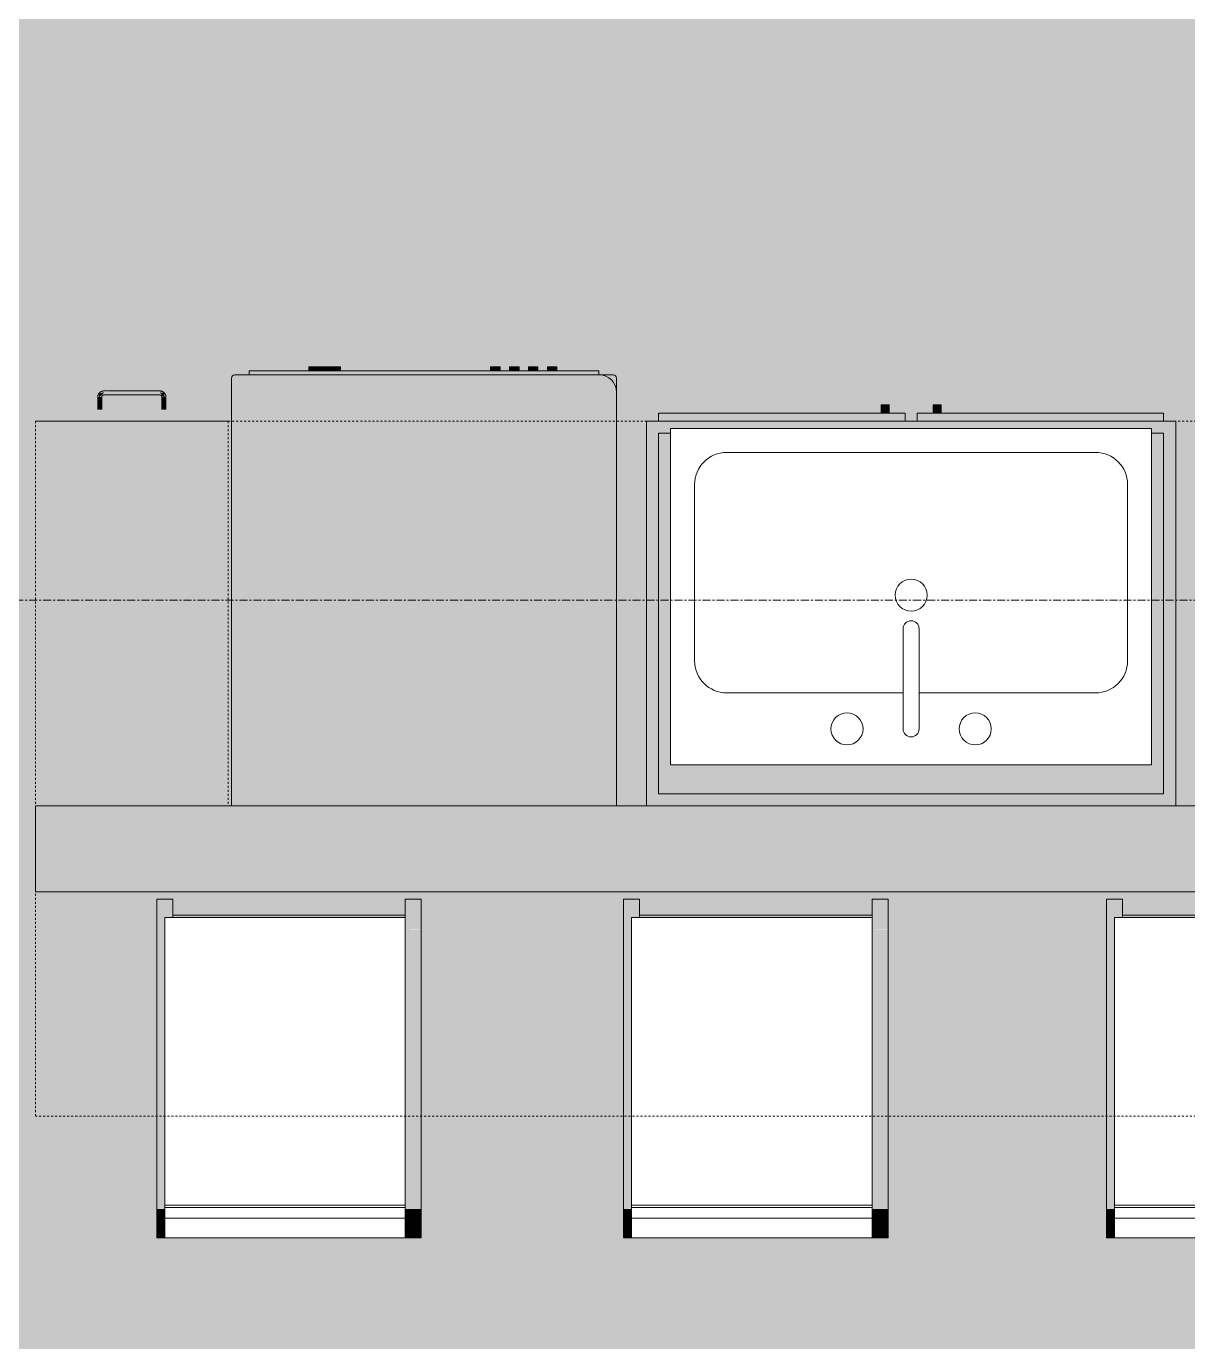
# Model space of a CAD drawing. Header units: inches. Extents: x -4218 to -1814, y 9706 to 12426.
# Drawn here: x -3028.5 to -2956.1, y 11488.9 to 11571 of the extents above; entities that cross this region are included whole.
import ezdxf

# ---------------------------------------------------------------- set-up
doc = ezdxf.new("R2010")
doc.units = ezdxf.units.IN
doc.header["$MEASUREMENT"] = 0
doc.linetypes.add('Dash', pattern=[0.25, 0.125, -0.125])
doc.linetypes.add('Grid Line 1_2_', pattern=[0.875, 0.5, -0.125, 0.125, -0.125])
for name, color, linetype, lineweight in [('0-1', 7, 'Continuous', 5), ('0-2', 10, 'Continuous', 13), ('A-AREA-PATT-4', 41, 'Continuous', 9), ('A-WALL-1', 8, 'Continuous', 5), ('A-WALL-3', 10, 'Continuous', 13), ('I-FURN-1', 7, 'Continuous', 9), ('I-FURN-2', 9, 'Continuous', 9), ('P-SANR-FIXT-2', 7, 'Continuous', 9), ('Q-CASE', 31, 'Continuous', 9), ('Q-CASE-1', 9, 'Continuous', 9), ('Q-CASE-3', 7, 'Continuous', 9), ('Q-CASE-HDLN-1', 7, 'Dash', 9), ('Q-CASE-HDLN-2', 31, 'Continuous', 9), ('Q-SPCQ-1', 7, 'Continuous', 9), ('Q-SPCQ-2', 55, 'Continuous', 9), ('S-GRID-1', 1, 'Grid Line 1_2_', 9)]:
    doc.layers.add(name, color=color, linetype=linetype, lineweight=lineweight)

# ---------------------------------------------------------------- blocks, each defined once
blk = doc.blocks.new('OD_CW_Countertop - OD_CW_Countertop-2487816-FLOOR PLAN - 2ND FLOOR')
at = {"layer": 'Q-CASE-HDLN-1'}
for p, q in [((0.738, -24), (0.738, 19.375)), ((0.738, 19.375), (97.088, 19.375)), ((109.338, -24), (0.738, -24))]:
    blk.add_line(p, q, dxfattribs=at)
blk = doc.blocks.new('Sink Kitchen-Single - 30_ x 21_-1372827-FLOOR PLAN - 2ND FLOOR')
at = {"layer": 'P-SANR-FIXT-2'}
for p, q in [((-14.382, 10.408), (15.618, 10.408)), ((-14.382, -10.592), (-14.382, 10.408)), ((15.618, 10.408), (15.618, -10.592)), ((-10.882, 8.908), (12.118, 8.908)), ((-12.882, -4.092), (-12.882, 6.908)), ((14.118, 6.908), (14.118, -4.092)), ((0.118, -8.342), (0.118, -2.092)), ((1.118, -8.342), (1.118, -2.092)), ((0.118, -6.092), (-10.882, -6.092)), ((12.118, -6.092), (1.118, -6.092)), ((15.618, -10.592), (-14.382, -10.592))]:
    blk.add_line(p, q, dxfattribs=at)
for centre, radius, start, end in [((-10.882, 6.908), 2, 90, 180), ((12.118, 6.908), 2, 360, 90), ((0.618, 0), 1, 360, 180), ((0.618, 0), 1, 180, 0), ((0.618, -2.092), 0.5, 360, 180), ((-10.882, -4.092), 2, 180, 270), ((12.118, -4.092), 2, 270, 0), ((-3.382, -8.342), 1, 360, 180), ((4.618, -8.342), 1, 0, 180), ((-3.382, -8.342), 1, 180, 0), ((0.618, -8.342), 0.5, 180, 0), ((4.618, -8.342), 1, 180, 0)]:
    blk.add_arc(centre, radius, start, end, dxfattribs=at)
blk = doc.blocks.new('Dishwasher_15404 - 34_ counter-1372825-FLOOR PLAN - 2ND FLOOR')
at = {"layer": 'Q-SPCQ-2'}
for points in [[(0, 0), (0, -24), (26.081, -23.963), (26.339, -23.856), (26.561, -23.686), (26.731, -23.464), (26.838, -23.206), (26.875, -22.907), (26.868, -0.146), (26.678, 0), (13.681, 0)], [(26.875, -1.093), (26.875, -22.907), (27.125, -22.907), (27.125, -1.093)], [(27.125, -5.808), (27.375, -5.808), (27.375, -4.824), (27.125, -4.858), (27.125, -5.554)], [(27.125, -6.504), (27.125, -6.793), (27.375, -6.759), (27.375, -5.808), (27.125, -5.808), (27.125, -6.3)], [(27.125, -16.741), (27.375, -16.741), (27.375, -16.15), (27.125, -16.15)], [(27.125, -17.922), (27.375, -17.922), (27.375, -17.331), (27.125, -17.331)], [(27.125, -19.103), (27.375, -19.103), (27.375, -18.512), (27.125, -18.512)], [(27.125, -20.284), (27.375, -20.284), (27.375, -19.693), (27.125, -19.693)], [(25.803, -24), (26.678, -24), (26.817, -23.942), (26.875, -23.713), (26.838, -23.206), (26.678, -23.533), (26.561, -23.686), (26.299, -23.873), (26.081, -23.963)]]:
    blk.add_hatch(color=256, dxfattribs=at).paths.add_polyline_path(points, flags=0)
at = {"layer": 'Q-SPCQ-1'}
for p, q in [((26.678, 0), (0, 0)), ((26.875, -22.928), (26.875, -0.197)), ((27.125, -1.093), (26.875, -1.093)), ((27.125, -1.093), (27.125, -22.907)), ((27.375, -4.824), (27.125, -4.824)), ((27.375, -4.824), (27.375, -5.808)), ((27.375, -5.808), (27.375, -6.793)), ((27.125, -6.793), (27.375, -6.793)), ((27.375, -16.15), (27.125, -16.15)), ((27.375, -16.15), (27.375, -16.741)), ((27.125, -16.741), (27.375, -16.741)), ((27.375, -17.331), (27.125, -17.331)), ((27.125, -17.922), (27.375, -17.922)), ((27.375, -17.331), (27.375, -17.922)), ((27.375, -18.512), (27.125, -18.512)), ((27.375, -18.512), (27.375, -19.103)), ((27.125, -19.103), (27.375, -19.103)), ((27.375, -19.693), (27.125, -19.693)), ((27.375, -19.693), (27.375, -20.284)), ((27.125, -20.284), (27.375, -20.284)), ((27.125, -22.907), (26.875, -22.907)), ((26.875, -23.803), (26.875, -22.928)), ((0, -24), (25.803, -24)), ((25.803, -24), (26.678, -24))]:
    blk.add_line(p, q, dxfattribs=at)
for centre, radius, start, end in [((26.678, -0.197), 0.197, 360, 90), ((26.678, -0.197), 0.197, 15, 90), ((25.803, -22.928), 1.072, 270, 0), ((26.678, -23.803), 0.197, 270, 0)]:
    blk.add_arc(centre, radius, start, end, dxfattribs=at)
blk = doc.blocks.new('Bar_Stool_6722_1_ - Bar_Stool_6722_1_-1372833-FLOOR PLAN - 2ND FLOOR')
at = {"layer": 'I-FURN-2'}
for points in [[(16.5, 0), (16, 0), (16, -0.985), (16.5, -0.949), (16.5, -0.303)], [(0, 0), (0, -0.985), (1, -0.985), (1, 0)], [(1, -0.985), (0, -0.985), (0, -1.78), (1, -1.78), (1, -1.241)], [(16.5, -0.985), (16, -0.985), (16, -1.78), (16.5, -1.78), (16.5, -1.241)], [(1, -1.78), (0, -1.78), (0, -17.718), (1, -17.718), (1, -1.906)], [(16.5, -1.78), (16, -1.78), (16, -17.718), (16.5, -17.718), (16.5, -10.484)], [(0.5, -17.718), (0, -17.718), (0, -19.214), (0.5, -19.214), (0.5, -18.077)], [(1, -17.718), (0.5, -17.718), (0.5, -19.214), (1, -19.214), (1, -17.972)], [(16.5, -17.718), (16, -17.718), (16, -19.214), (16.5, -19.214), (16.5, -17.972)], [(1, -19.214), (0, -19.238), (0, -21.133), (1, -21.133), (1, -19.223)], [(16, -19.214), (16, -19.986), (15.5, -19.986), (15.5, -21.133), (16.5, -21.133), (16.5, -19.214)], [(12.872, -19.986), (1, -19.986), (1, -20.135), (15.5, -20.135), (15.5, -19.986)]]:
    blk.add_hatch(color=256, dxfattribs=at).paths.add_polyline_path(points, flags=0)
at = {"layer": 'I-FURN-1'}
for p, q in [((1, 0), (0, 0)), ((0, 0), (0, -0.985)), ((1, -1.241), (1, 0)), ((16, 0), (1, 0)), ((16, 0), (16, -1.241)), ((16.5, 0), (16, 0)), ((16.5, -0.985), (16.5, 0)), ((0, -0.985), (1, -0.985)), ((0, -0.985), (0, -1.78)), ((1, -1.906), (1, -1.241)), ((16, -1.241), (1, -1.241)), ((16, -0.985), (16.5, -0.985)), ((16, -1.241), (16, -1.906)), ((16.5, -1.78), (16.5, -0.985)), ((0, -1.78), (1, -1.78)), ((0, -17.718), (0, -1.78)), ((1, -1.906), (16, -1.906)), ((1, -2.034), (1, -1.906)), ((1, -17.634), (1, -2.034)), ((1, -2.034), (16, -2.034)), ((16, -1.78), (16.5, -1.78)), ((16, -1.906), (16, -2.034)), ((16, -2.034), (16, -17.634)), ((16.5, -1.78), (16.5, -17.718)), ((0, -19.214), (0, -17.718)), ((1, -19.886), (1, -17.634)), ((16, -17.634), (16, -19.886)), ((16.5, -17.718), (16.5, -19.214)), ((0, -21.133), (0, -19.214)), ((16.5, -19.214), (16.5, -21.133)), ((1, -19.986), (1, -19.886)), ((1, -19.986), (1, -20.057)), ((1, -19.999), (16, -19.999)), ((1, -20.057), (1, -20.135)), ((15.5, -20.135), (1, -20.135)), ((1, -20.135), (1, -21.133)), ((15.5, -20.057), (15.5, -19.983)), ((15.5, -20.135), (15.5, -20.057)), ((15.5, -21.133), (15.5, -20.135)), ((16, -19.886), (16, -19.986)), ((0, -21.133), (1, -21.133)), ((15.5, -21.133), (16.5, -21.133))]:
    blk.add_line(p, q, dxfattribs=at)
blk = doc.blocks.new('Vanity Cabinet-Double Door - 33_-2318066-FLOOR PLAN - 2ND FLOOR')
at = {"layer": 'Q-CASE-1'}
for points in [[(-0.637, 24.5), (-0.637, 25), (-1.137, 25), (-1.137, 24.5)], [(2.613, 24.5), (2.613, 25), (2.113, 25), (2.113, 24.5)], [(-15.012, 23.25), (-14.262, 23.25), (-14.262, 23.541), (15.738, 23.541), (15.738, 23.25), (16.488, 23.25), (17.238, 24), (-15.762, 24)], [(-15.762, 0), (-15.012, 0.75), (-15.012, 23.25), (-15.762, 24), (-15.762, 0.75)], [(-15.012, 24), (0.363, 24), (0.363, 24.5), (-15.012, 24.5)], [(1.113, 24), (16.488, 24), (16.488, 24.5), (1.113, 24.5)], [(17.238, 0), (17.238, 24), (16.488, 23.25), (16.488, 0.75)], [(15.738, 0.75), (16.488, 0.75), (16.488, 23.25), (15.738, 23.25), (15.738, 2.541), (-14.262, 2.541), (-14.262, 23.25), (-15.012, 23.25), (-15.012, 0.75), (-14.262, 0.75)], [(16.407, 0), (17.238, 0), (16.488, 0.75), (-15.012, 0.75), (-15.762, 0), (-15.012, 0)]]:
    blk.add_hatch(color=256, dxfattribs=at).paths.add_polyline_path(points, flags=0)
at = {"layer": 'Q-CASE-3'}
for p, q in [((-1.137, 25), (-0.637, 25)), ((-1.137, 24.5), (-1.137, 25)), ((-0.637, 25), (-0.637, 24.5)), ((2.113, 25), (2.613, 25)), ((2.113, 24.5), (2.113, 25)), ((2.613, 25), (2.613, 24.5)), ((-15.762, 24), (-15.762, 0)), ((17.238, 24), (-15.762, 24)), ((17.238, 24), (-15.762, 24)), ((-15.762, 24), (-15.762, 0)), ((-15.012, 24.5), (0.363, 24.5)), ((-15.012, 24.5), (-15.012, 24)), ((0.363, 24), (0.363, 24.5)), ((1.113, 24.5), (16.488, 24.5)), ((1.113, 24.5), (1.113, 24)), ((16.488, 24), (16.488, 24.5)), ((17.238, 0), (17.238, 24)), ((17.238, 0), (17.238, 24)), ((-14.262, 23.25), (-15.012, 23.25)), ((-15.012, 23.25), (-15.012, 0.75)), ((16.488, 23.25), (15.738, 23.25)), ((16.488, 0.75), (16.488, 23.25)), ((-15.012, 0.75), (16.488, 0.75))]:
    blk.add_line(p, q, dxfattribs=at)
blk = doc.blocks.new('Drawer_Base_Cabinet_3_drawer_12205 - 12_-V41-FLOOR PLAN - 2ND FLOOR')
at = {"layer": 'Q-CASE'}
for points in [[(-1.325, 24.75), (-1.142, 24.75), (-1.174, 25.5), (-1.383, 25.5), (-1.351, 24.75)], [(-1.295, 25.5), (-1.23, 25.528), (-1.012, 25.75), (-1.012, 25.813), (-1.286, 25.72), (-1.325, 25.5)], [(-1.012, 25.625), (2.488, 25.662), (2.488, 25.875), (-1.012, 25.838), (-1.012, 25.629)], [(2.705, 25.5), (2.8, 25.5), (2.738, 25.768), (2.488, 25.782), (2.516, 25.717), (2.675, 25.535)], [(2.858, 24.75), (2.826, 25.5), (2.617, 25.5), (2.649, 24.75), (2.846, 24.75)]]:
    blk.add_hatch(color=256, dxfattribs=at).paths.add_polyline_path(points, flags=0)
at = {"layer": 'Q-CASE-HDLN-1'}
for p, q in [((6.738, 24), (-5.262, 24)), ((-5.262, 24), (-5.262, 0)), ((6.738, 24), (6.738, 0)), ((6.738, 0), (-5.262, 0))]:
    blk.add_line(p, q, dxfattribs=at)
at = {"layer": 'Q-CASE-HDLN-2'}
for p, q in [((-1.387, 25.5), (-1.387, 24.75)), ((-1.387, 25.5), (-1.387, 24.75)), ((-1.387, 25.5), (-1.387, 24.75)), ((-1.137, 24.75), (-1.137, 25.5)), ((-1.137, 24.75), (-1.137, 25.5)), ((-1.137, 24.75), (-1.137, 25.5)), ((2.488, 25.875), (-1.012, 25.875)), ((-1.012, 25.625), (2.488, 25.625)), ((2.613, 25.5), (2.613, 24.75)), ((2.613, 25.5), (2.613, 24.75)), ((2.613, 25.5), (2.613, 24.75)), ((2.863, 24.75), (2.863, 25.5)), ((2.863, 24.75), (2.863, 25.5)), ((2.863, 24.75), (2.863, 25.5)), ((-1.387, 24.75), (-1.383, 24.75)), ((-1.383, 24.75), (-1.387, 24.75)), ((-1.387, 24.75), (-1.383, 24.75)), ((-1.383, 24.75), (-1.387, 24.75)), ((-1.387, 24.75), (-1.383, 24.75)), ((-1.137, 24.75), (-1.387, 24.75)), ((-1.142, 24.75), (-1.137, 24.75)), ((-1.137, 24.75), (-1.142, 24.75)), ((-1.142, 24.75), (-1.137, 24.75)), ((-1.137, 24.75), (-1.142, 24.75)), ((-1.142, 24.75), (-1.137, 24.75)), ((2.617, 24.75), (2.613, 24.75)), ((2.613, 24.75), (2.617, 24.75)), ((2.617, 24.75), (2.613, 24.75)), ((2.613, 24.75), (2.617, 24.75)), ((2.863, 24.75), (2.613, 24.75)), ((2.613, 24.75), (2.617, 24.75)), ((2.863, 24.75), (2.858, 24.75)), ((2.858, 24.75), (2.863, 24.75)), ((2.863, 24.75), (2.858, 24.75)), ((2.858, 24.75), (2.863, 24.75)), ((2.858, 24.75), (2.863, 24.75))]:
    blk.add_line(p, q, dxfattribs=at)
at = {"layer": 'Q-CASE-HDLN-2', "flags": 128}
for points in [[(-1.012, 25.875), (-1.027, 25.875), (-1.042, 25.874), (-1.057, 25.872), (-1.072, 25.87), (-1.087, 25.868), (-1.101, 25.864), (-1.116, 25.86), (-1.13, 25.856), (-1.144, 25.851), (-1.158, 25.845), (-1.172, 25.839), (-1.185, 25.833), (-1.199, 25.825), (-1.211, 25.818), (-1.224, 25.81), (-1.236, 25.801), (-1.248, 25.792), (-1.26, 25.782), (-1.271, 25.772), (-1.281, 25.761), (-1.292, 25.75), (-1.301, 25.739), (-1.311, 25.727), (-1.319, 25.715), (-1.328, 25.703), (-1.336, 25.69), (-1.343, 25.677), (-1.35, 25.663), (-1.356, 25.65), (-1.362, 25.636), (-1.367, 25.622), (-1.372, 25.608), (-1.376, 25.593), (-1.379, 25.578), (-1.382, 25.564), (-1.384, 25.549), (-1.386, 25.534), (-1.387, 25.519), (-1.387, 25.504), (-1.387, 25.5)], [(-1.292, 25.75), (-1.301, 25.739), (-1.311, 25.727), (-1.319, 25.715), (-1.328, 25.703), (-1.336, 25.69), (-1.343, 25.677), (-1.35, 25.663), (-1.356, 25.65), (-1.362, 25.636), (-1.367, 25.622), (-1.372, 25.608), (-1.376, 25.593), (-1.379, 25.578), (-1.382, 25.564), (-1.384, 25.549), (-1.386, 25.534), (-1.387, 25.519), (-1.387, 25.504), (-1.387, 25.5)], [(-1.292, 25.75), (-1.301, 25.739), (-1.311, 25.727), (-1.319, 25.715), (-1.328, 25.703), (-1.336, 25.69), (-1.343, 25.677), (-1.35, 25.663), (-1.356, 25.65), (-1.362, 25.636), (-1.367, 25.622), (-1.372, 25.608), (-1.376, 25.593), (-1.379, 25.578), (-1.382, 25.564), (-1.384, 25.549), (-1.386, 25.534), (-1.387, 25.519), (-1.387, 25.504), (-1.387, 25.5)], [(-1.012, 25.875), (-1.027, 25.875), (-1.042, 25.874), (-1.057, 25.872), (-1.072, 25.87), (-1.087, 25.868), (-1.101, 25.864), (-1.116, 25.86), (-1.13, 25.856), (-1.144, 25.851), (-1.158, 25.845), (-1.172, 25.839), (-1.185, 25.833), (-1.199, 25.825), (-1.211, 25.818), (-1.224, 25.81), (-1.236, 25.801), (-1.248, 25.792), (-1.26, 25.782), (-1.271, 25.772)], [(-1.012, 25.875), (-1.027, 25.875), (-1.042, 25.874), (-1.057, 25.872), (-1.072, 25.87), (-1.087, 25.868), (-1.101, 25.864), (-1.116, 25.86), (-1.13, 25.856), (-1.144, 25.851), (-1.158, 25.845), (-1.172, 25.839), (-1.185, 25.833), (-1.199, 25.825), (-1.211, 25.818), (-1.224, 25.81), (-1.236, 25.801), (-1.248, 25.792), (-1.26, 25.782), (-1.271, 25.772)], [(-1.137, 25.5), (-1.137, 25.505), (-1.137, 25.51), (-1.136, 25.515), (-1.136, 25.52), (-1.135, 25.525), (-1.134, 25.53), (-1.132, 25.535), (-1.131, 25.539), (-1.129, 25.544), (-1.127, 25.549), (-1.125, 25.553), (-1.123, 25.558), (-1.121, 25.562), (-1.118, 25.566), (-1.115, 25.571), (-1.113, 25.575), (-1.109, 25.579), (-1.106, 25.582), (-1.103, 25.586), (-1.099, 25.59), (-1.096, 25.593), (-1.092, 25.596), (-1.088, 25.599), (-1.084, 25.602), (-1.08, 25.605), (-1.076, 25.608), (-1.071, 25.61), (-1.067, 25.613), (-1.062, 25.615), (-1.058, 25.617), (-1.053, 25.618), (-1.048, 25.62), (-1.043, 25.621), (-1.038, 25.622), (-1.034, 25.623), (-1.029, 25.624), (-1.024, 25.624), (-1.019, 25.625), (-1.014, 25.625)], [(-1.137, 25.5), (-1.137, 25.505), (-1.137, 25.51), (-1.136, 25.515), (-1.136, 25.52), (-1.135, 25.525), (-1.134, 25.53), (-1.132, 25.535), (-1.131, 25.539), (-1.129, 25.544), (-1.127, 25.549), (-1.125, 25.553), (-1.123, 25.558), (-1.121, 25.562), (-1.118, 25.566), (-1.115, 25.571), (-1.113, 25.575), (-1.109, 25.579), (-1.106, 25.582), (-1.103, 25.586), (-1.099, 25.59), (-1.096, 25.593), (-1.092, 25.596), (-1.088, 25.599), (-1.084, 25.602), (-1.08, 25.605), (-1.076, 25.608), (-1.071, 25.61), (-1.067, 25.613), (-1.062, 25.615), (-1.058, 25.617), (-1.053, 25.618), (-1.048, 25.62), (-1.043, 25.621), (-1.038, 25.622), (-1.034, 25.623), (-1.029, 25.624), (-1.024, 25.624), (-1.019, 25.625), (-1.014, 25.625)], [(-1.137, 25.5), (-1.137, 25.505), (-1.137, 25.51), (-1.136, 25.515), (-1.136, 25.52), (-1.135, 25.525), (-1.134, 25.53), (-1.132, 25.535), (-1.131, 25.539), (-1.129, 25.544), (-1.127, 25.549), (-1.125, 25.553), (-1.123, 25.558), (-1.121, 25.562), (-1.118, 25.566), (-1.115, 25.571), (-1.113, 25.575), (-1.109, 25.579), (-1.106, 25.582), (-1.103, 25.586), (-1.099, 25.59), (-1.096, 25.593), (-1.092, 25.596), (-1.088, 25.599), (-1.084, 25.602), (-1.08, 25.605), (-1.076, 25.608), (-1.071, 25.61), (-1.067, 25.613), (-1.062, 25.615), (-1.058, 25.617), (-1.053, 25.618), (-1.048, 25.62), (-1.043, 25.621), (-1.038, 25.622), (-1.034, 25.623), (-1.029, 25.624), (-1.024, 25.624), (-1.019, 25.625), (-1.014, 25.625), (-1.012, 25.625)], [(2.738, 25.779), (2.727, 25.789), (2.715, 25.798), (2.703, 25.807), (2.69, 25.816), (2.678, 25.823), (2.664, 25.831), (2.651, 25.838), (2.637, 25.844), (2.624, 25.85), (2.61, 25.855), (2.595, 25.859), (2.581, 25.863), (2.566, 25.867), (2.551, 25.87), (2.537, 25.872), (2.522, 25.873), (2.507, 25.875), (2.492, 25.875), (2.488, 25.875)], [(2.738, 25.779), (2.727, 25.789), (2.715, 25.798), (2.703, 25.807), (2.69, 25.816), (2.678, 25.823), (2.664, 25.831), (2.651, 25.838), (2.637, 25.844), (2.624, 25.85), (2.61, 25.855), (2.595, 25.859), (2.581, 25.863), (2.566, 25.867), (2.551, 25.87), (2.537, 25.872), (2.522, 25.873), (2.507, 25.875), (2.492, 25.875), (2.488, 25.875)], [(2.863, 25.5), (2.862, 25.515), (2.862, 25.53), (2.86, 25.545), (2.858, 25.56), (2.855, 25.575), (2.852, 25.589), (2.848, 25.604), (2.844, 25.618), (2.839, 25.632), (2.833, 25.646), (2.827, 25.66), (2.82, 25.673), (2.813, 25.686), (2.805, 25.699), (2.797, 25.712), (2.788, 25.724), (2.779, 25.736), (2.77, 25.747), (2.76, 25.758), (2.749, 25.769), (2.738, 25.779), (2.727, 25.789), (2.715, 25.798), (2.703, 25.807), (2.69, 25.816), (2.678, 25.823), (2.664, 25.831), (2.651, 25.838), (2.637, 25.844), (2.624, 25.85), (2.61, 25.855), (2.595, 25.859), (2.581, 25.863), (2.566, 25.867), (2.551, 25.87), (2.537, 25.872), (2.522, 25.873), (2.507, 25.875), (2.492, 25.875), (2.488, 25.875)], [(2.488, 25.625), (2.493, 25.625), (2.498, 25.625), (2.503, 25.624), (2.508, 25.623), (2.513, 25.623), (2.517, 25.621), (2.522, 25.62), (2.527, 25.619), (2.532, 25.617), (2.536, 25.615), (2.541, 25.613), (2.545, 25.611), (2.55, 25.608), (2.554, 25.606), (2.558, 25.603), (2.562, 25.6), (2.566, 25.597), (2.57, 25.594), (2.574, 25.591), (2.577, 25.587), (2.581, 25.583), (2.584, 25.58), (2.587, 25.576), (2.59, 25.572), (2.593, 25.568), (2.596, 25.563), (2.598, 25.559), (2.6, 25.554), (2.602, 25.55), (2.604, 25.545), (2.606, 25.541), (2.607, 25.536), (2.609, 25.531), (2.61, 25.526), (2.611, 25.521), (2.612, 25.516), (2.612, 25.511), (2.613, 25.506), (2.613, 25.501), (2.613, 25.5)], [(2.488, 25.625), (2.493, 25.625), (2.498, 25.625), (2.503, 25.624), (2.508, 25.623), (2.513, 25.623), (2.517, 25.621), (2.522, 25.62), (2.527, 25.619), (2.532, 25.617), (2.536, 25.615), (2.541, 25.613), (2.545, 25.611), (2.55, 25.608), (2.554, 25.606), (2.558, 25.603), (2.562, 25.6), (2.566, 25.597), (2.57, 25.594), (2.574, 25.591), (2.577, 25.587), (2.581, 25.583), (2.584, 25.58), (2.587, 25.576), (2.59, 25.572), (2.593, 25.568), (2.596, 25.563), (2.598, 25.559), (2.6, 25.554), (2.602, 25.55), (2.604, 25.545), (2.606, 25.541), (2.607, 25.536), (2.609, 25.531), (2.61, 25.526), (2.611, 25.521), (2.612, 25.516), (2.612, 25.511), (2.613, 25.506), (2.613, 25.501), (2.613, 25.5)], [(2.488, 25.625), (2.493, 25.625), (2.498, 25.625), (2.503, 25.624), (2.508, 25.623), (2.513, 25.623), (2.517, 25.621), (2.522, 25.62), (2.527, 25.619), (2.532, 25.617), (2.536, 25.615), (2.541, 25.613), (2.545, 25.611), (2.55, 25.608), (2.554, 25.606), (2.558, 25.603), (2.562, 25.6), (2.566, 25.597), (2.57, 25.594), (2.574, 25.591), (2.577, 25.587), (2.581, 25.583), (2.584, 25.58), (2.587, 25.576), (2.59, 25.572), (2.593, 25.568), (2.596, 25.563), (2.598, 25.559), (2.6, 25.554), (2.602, 25.55), (2.604, 25.545), (2.606, 25.541), (2.607, 25.536), (2.609, 25.531), (2.61, 25.526), (2.611, 25.521), (2.612, 25.516), (2.612, 25.511), (2.613, 25.506), (2.613, 25.501), (2.613, 25.5)], [(2.863, 25.5), (2.862, 25.515), (2.862, 25.53), (2.86, 25.545), (2.858, 25.56), (2.855, 25.575), (2.852, 25.589), (2.848, 25.604), (2.844, 25.618), (2.839, 25.632), (2.833, 25.646), (2.827, 25.66), (2.82, 25.673), (2.813, 25.686), (2.805, 25.699), (2.797, 25.712), (2.788, 25.724), (2.779, 25.736), (2.77, 25.747), (2.76, 25.758)], [(2.863, 25.5), (2.862, 25.515), (2.862, 25.53), (2.86, 25.545), (2.858, 25.56), (2.855, 25.575), (2.852, 25.589), (2.848, 25.604), (2.844, 25.618), (2.839, 25.632), (2.833, 25.646), (2.827, 25.66), (2.82, 25.673), (2.813, 25.686), (2.805, 25.699), (2.797, 25.712), (2.788, 25.724), (2.779, 25.736), (2.77, 25.747), (2.76, 25.758)]]:
    blk.add_lwpolyline(points, dxfattribs=at)
blk = doc.blocks.new('CTR - 1st Phase - Unit Layouts_rvt-1-FLOOR PLAN - 2ND FLOOR')
at = {"layer": 'A-WALL-1'}
h = blk.add_hatch(color=256, dxfattribs=at)
h.paths.add_polyline_path([(-2957.574, 11516.989), (-2931.574, 11516.989), (-2931.574, 11522.364), (-3027.924, 11522.364), (-3027.924, 11516.989), (-2957.654, 11516.989)], flags=0)
h.paths.add_polyline_path([(-2932.324, 11521.501), (-2933.823, 11521.501), (-2933.823, 11521.989), (-2932.324, 11521.989)], flags=0)
at = {"layer": 'A-WALL-3'}
for p, q in [((-3027.924, 11522.364), (-2931.574, 11522.364)), ((-3027.924, 11522.364), (-3027.924, 11516.989)), ((-2931.574, 11516.989), (-3027.924, 11516.989))]:
    blk.add_line(p, q, dxfattribs=at)
at = {"layer": '0-2'}
for name, p, rotation in [('Dishwasher_15404 - 34_ counter-1372825-FLOOR PLAN - 2ND FLOOR', (-3015.699, 11522.364), 89.99999999999021), ('Bar_Stool_6722_1_ - Bar_Stool_6722_1_-1372833-FLOOR PLAN - 2ND FLOOR', (-3003.875, 11495.4), 180), ('Bar_Stool_6722_1_ - Bar_Stool_6722_1_-1372833-FLOOR PLAN - 2ND FLOOR', (-2974.754, 11495.4), 180), ('Bar_Stool_6722_1_ - Bar_Stool_6722_1_-1372833-FLOOR PLAN - 2ND FLOOR', (-2944.633, 11495.4), 180)]:
    blk.add_blockref(name, p, dxfattribs=dict(at, rotation=rotation))
for name, p in [('Drawer_Base_Cabinet_3_drawer_12205 - 12_-V41-FLOOR PLAN - 2ND FLOOR', (-3022.661, 11522.364)), ('Vanity Cabinet-Double Door - 33_-2318066-FLOOR PLAN - 2ND FLOOR', (-2974.061, 11522.364)), ('OD_CW_Countertop - OD_CW_Countertop-2487816-FLOOR PLAN - 2ND FLOOR', (-3028.661, 11526.989)), ('Sink Kitchen-Single - 30_ x 21_-1372827-FLOOR PLAN - 2ND FLOOR', (-2973.941, 11535.497))]:
    blk.add_blockref(name, p, dxfattribs=at)
blk = doc.blocks.new('CTR - 1st Phase - Shell_rvt-1-FLOOR PLAN - 2ND FLOOR')
at = {"layer": 'S-GRID-1'}
blk.add_line((-1814.206, 11535.189), (-4168.714, 11535.189), dxfattribs=at)

msp = doc.modelspace()

# ---------------------------------------------------------------- hatches: boundary and pattern name
at = {"layer": 'A-AREA-PATT-4'}
h = msp.add_hatch(color=256, dxfattribs=at)
h.paths.add_polyline_path([(-3168.69934, 11256.2644), (-3137.12374, 11256.2644), (-3137.12374, 11288.5394), (-3130.36124, 11288.5394), (-3130.36124, 11283.7894), (-3132.37374, 11283.7894), (-3132.37374, 11256.2644), (-3131.86124, 11256.2644), (-3131.86124, 11278.5769), (-3103.98624, 11278.5769), (-3103.98624, 11256.2644), (-3098.97754, 11256.2644), (-3098.97754, 11283.7894), (-3100.36124, 11283.7894), (-3100.36124, 11288.5394), (-3092.92374, 11288.5394), (-3092.92374, 11283.7894), (-3094.22754, 11283.7894), (-3094.22754, 11256.2644), (-3074.67374, 11256.2644), (-3074.67374, 11442.4394), (-3069.92374, 11442.4394), (-3069.92374, 11256.2644), (-2919.32374, 11256.2644), (-2919.32374, 11328.2761), (-2935.44874, 11328.2761), (-2935.44874, 11346.2761), (-2931.44874, 11346.2761), (-2931.44874, 11382.2761), (-2935.44874, 11382.2761), (-2935.44874, 11400.2761), (-2919.32374, 11400.2761), (-2919.32374, 11512.7394), (-2931.57374, 11512.7394), (-2931.57374, 11516.9894), (-3027.92374, 11516.9894), (-3027.92374, 11522.3644), (-3015.69874, 11522.3644), (-3015.69874, 11549.04255), (-3015.50189, 11549.2394), (-3014.60579, 11549.2394), (-3014.60579, 11549.4894), (-3010.87469, 11549.4894), (-3010.84116, 11549.7394), (-3008.90619, 11549.7394), (-3008.90619, 11549.4894), (-2999.5487, 11549.4894), (-2999.5487, 11549.7394), (-2998.95815, 11549.7394), (-2998.95815, 11549.4894), (-2998.3676, 11549.4894), (-2998.3676, 11549.7394), (-2997.77705, 11549.7394), (-2997.77705, 11549.4894), (-2997.1865, 11549.4894), (-2997.1865, 11549.7394), (-2996.59595, 11549.7394), (-2996.59595, 11549.4894), (-2996.00539, 11549.4894), (-2996.00539, 11549.7394), (-2995.41484, 11549.7394), (-2995.41484, 11549.4894), (-2992.79167, 11549.4894), (-2992.77059, 11549.2394), (-2991.84234, 11549.21734), (-2991.75639, 11549.18174), (-2991.69874, 11549.04255), (-2991.69874, 11522.3644), (-2989.82374, 11522.3644), (-2989.82374, 11546.3644), (-2989.07374, 11546.3644), (-2989.07374, 11546.8644), (-2975.19874, 11546.8644), (-2975.19874, 11547.3644), (-2974.69874, 11547.3644), (-2974.69874, 11546.8644), (-2973.69874, 11546.8644), (-2973.69874, 11546.3644), (-2972.94874, 11546.3644), (-2972.94874, 11546.8644), (-2971.94874, 11546.8644), (-2971.94874, 11547.3644), (-2971.44874, 11547.3644), (-2971.44874, 11546.8644), (-2957.57374, 11546.8644), (-2957.57374, 11546.3644), (-2956.82374, 11546.3644), (-2956.82374, 11522.3644), (-2931.57374, 11522.3644), (-2931.57374, 11523.2394), (-2919.32374, 11523.2394), (-2919.32374, 11524.7394), (-2931.57374, 11524.7394), (-2931.57374, 11535.2394), (-2919.32374, 11535.2394), (-2919.32374, 11536.7394), (-2931.57374, 11536.7394), (-2931.57374, 11548.4894), (-2943.32374, 11548.4894), (-2943.34747, 11547.8644), (-2943.86681, 11547.8644), (-2943.91606, 11548.08078), (-2943.98911, 11548.24662), (-2944.02672, 11548.52891), (-2944.07374, 11548.6144), (-2944.07374, 11556.61866), (-2944.82374, 11556.65101), (-2944.82374, 11556.6769), (-2945.0889, 11556.72423), (-2945.16213, 11556.9894), (-2945.19874, 11556.9894), (-2945.16213, 11560.4894), (-2945.13624, 11560.4894), (-2945.07374, 11560.75727), (-2944.82374, 11560.82778), (-2944.82374, 11560.86014), (-2944.07374, 11560.86014), (-2944.07374, 11568.7394), (-2943.9999, 11568.91867), (-2943.96243, 11569.19443), (-2943.87928, 11569.37844), (-2943.86681, 11569.4894), (-2943.32374, 11569.4894), (-2943.32374, 11568.9894), (-2931.57374, 11568.9894), (-2931.57374, 11571.2394), (-2919.32374, 11571.2394), (-2919.32374, 11571.9894), (-2943.69874, 11571.9894), (-2943.69874, 11601.9894), (-2919.69874, 11601.9894), (-2919.69874, 11601.87129), (-2919.32374, 11601.87129), (-2919.32374, 11602.7394), (-2931.57374, 11602.7394), (-2931.57374, 11613.2394), (-2919.32374, 11613.2394), (-2919.32374, 11614.7394), (-2931.57374, 11614.7394), (-2931.57374, 11625.2394), (-2919.32374, 11625.2394), (-2919.32374, 11639.9894), (-2934.07374, 11639.9894), (-2934.07374, 11627.7394), (-2947.57374, 11627.7394), (-2947.57374, 11639.9894), (-2949.57374, 11639.9894), (-2949.57374, 11627.7394), (-2963.07374, 11627.7394), (-2963.07374, 11639.9894), (-3018.14874, 11639.9894), (-3018.14874, 11621.9894), (-3029.42374, 11621.9894), (-3029.42374, 11623.9269), (-3030.04874, 11623.9269), (-3030.04874, 11625.9894), (-3064.79874, 11625.9894), (-3064.79874, 11623.9269), (-3065.42374, 11623.9269), (-3065.42374, 11621.9894), (-3077.77374, 11621.9894), (-3077.77374, 11599.2394), (-3087.54329, 11599.2394), (-3087.54329, 11603.9894), (-3082.52374, 11603.9894), (-3082.52374, 11621.9894), (-3092.12374, 11621.9894), (-3092.12374, 11639.9894), (-3133.31285, 11639.9894), (-3133.31285, 11603.9894), (-3123.54329, 11603.9894), (-3123.54329, 11599.2394), (-3133.31285, 11599.2394), (-3133.31285, 11586.3394), (-3138.06285, 11586.3394), (-3138.06285, 11639.9894), (-3174.06285, 11639.9894), (-3174.06285, 11603.9894), (-3178.81285, 11603.9894), (-3178.81285, 11639.9894), (-3201.32374, 11639.9894), (-3201.32374, 11592.49453), (-3193.59752, 11592.49453), (-3192.6331, 11592.36756), (-3191.7344, 11591.99531), (-3190.96268, 11591.40314), (-3190.37051, 11590.63141), (-3189.99826, 11589.73272), (-3189.87129, 11588.692), (-3189.87129, 11587.37997), (-3186.84752, 11587.72768), (-3185.84752, 11588.91944), (-3184.84752, 11589.4862), (-3183.84752, 11589.75415), (-3182.84371, 11589.93115), (-3181.84752, 11590.0183), (-3179.85513, 11589.84399), (-3177.84752, 11589.30606), (-3175.84752, 11588.57811), (-3173.84752, 11587.6455), (-3171.84752, 11586.25807), (-3170.84752, 11585.25807), (-3170.34752, 11584.39204), (-3169.84752, 11583.0183), (-3169.84752, 11582.0183), (-3170.34752, 11580.64457), (-3170.84752, 11579.77854), (-3171.84752, 11578.77854), (-3174.02376, 11577.30892), (-3175.84752, 11576.45849), (-3177.84752, 11575.73055), (-3179.85513, 11575.19262), (-3181.84752, 11575.0183), (-3183.33799, 11575.19262), (-3183.84752, 11575.28246), (-3184.84752, 11575.55041), (-3185.84752, 11576.11717), (-3186.84752, 11577.30892), (-3189.87129, 11577.65664), (-3189.87129, 11576.2683), (-3189.99826, 11575.30389), (-3190.37051, 11574.40519), (-3190.96268, 11573.63347), (-3191.7344, 11573.0413), (-3192.6331, 11572.66905), (-3193.59752, 11572.54208), (-3201.32374, 11572.54208), (-3201.32374, 11514.9394), (-3173.57374, 11514.9394), (-3173.57374, 11510.1894), (-3201.32374, 11510.1894), (-3201.32374, 11256.2644), (-3172.92025, 11256.2644)], flags=0)
h.paths.add_polyline_path([(-2979.99974, 11280.78637), (-2980.39874, 11280.78637), (-2980.39874, 11315.78637), (-2974.39874, 11315.78637), (-2974.39874, 11316.78637), (-2938.39874, 11316.78637), (-2938.39874, 11315.78637), (-2932.39874, 11315.78637), (-2932.39874, 11280.78637)], flags=0)
h.paths.add_polyline_path([(-3194.02478, 11293.3144), (-3199.38624, 11293.3144), (-3199.38624, 11311.3144), (-3181.38624, 11311.3144), (-3181.38624, 11293.3144)], flags=0)
h.paths.add_polyline_path([(-3199.88624, 11315.3144), (-3199.88624, 11393.3144), (-3119.88624, 11393.3144), (-3119.88624, 11315.3144), (-3194.02478, 11315.3144)], flags=0)
h.paths.add_polyline_path([(-2984.72374, 11325.78637), (-3019.72374, 11325.78637), (-3019.72374, 11409.78637), (-2984.72374, 11409.78637), (-2984.72374, 11403.78637), (-2983.72374, 11403.78637), (-2983.72374, 11331.78637), (-2984.72374, 11331.78637)], flags=0)
h.paths.add_polyline_path([(-3199.38624, 11395.24623), (-3199.38624, 11413.24623), (-3181.38624, 11413.24623), (-3181.38624, 11395.24623), (-3194.02478, 11395.24623)], flags=0)
h.paths.add_polyline_path([(-2974.39874, 11418.78637), (-2974.39874, 11419.78637), (-2980.39874, 11419.78637), (-2980.39874, 11454.78637), (-2932.39874, 11454.78637), (-2932.39874, 11419.78637), (-2938.39874, 11419.78637), (-2938.39874, 11418.78637), (-2963.54516, 11418.78637)], flags=0)
h.paths.add_polyline_path([(-3069.92374, 11478.4394), (-3074.67374, 11478.4394), (-3074.67374, 11481.4394), (-3081.43624, 11481.4394), (-3081.43624, 11480.6894), (-3083.93624, 11480.6894), (-3083.93624, 11481.4394), (-3084.18624, 11481.4394), (-3084.18624, 11483.4394), (-3106.18624, 11483.4394), (-3106.18624, 11484.8144), (-3126.18624, 11484.8144), (-3126.18624, 11481.4394), (-3126.43624, 11481.4394), (-3126.43624, 11480.6894), (-3128.93624, 11480.6894), (-3128.93624, 11481.4394), (-3138.06285, 11481.4394), (-3138.06285, 11510.1894), (-3139.57374, 11510.1894), (-3139.57374, 11514.9394), (-3138.06285, 11514.9394), (-3138.06285, 11554.3394), (-3133.31285, 11554.3394), (-3133.31285, 11543.6894), (-3128.93624, 11543.6894), (-3128.93624, 11544.4394), (-3126.43624, 11544.4394), (-3126.43624, 11543.6894), (-3126.18624, 11543.6894), (-3126.18624, 11540.3144), (-3106.18624, 11540.3144), (-3106.18624, 11541.6894), (-3084.18624, 11541.6894), (-3084.18624, 11543.6894), (-3083.93624, 11543.6894), (-3083.93624, 11544.4394), (-3081.43624, 11544.4394), (-3081.43624, 11543.6894), (-3069.92374, 11543.6894), (-3069.92374, 11510.8144)], flags=0)
h.paths.add_polyline_path([(-3088.12374, 11484.8144), (-3084.18624, 11484.8144), (-3084.18624, 11486.1894), (-3083.93624, 11486.1894), (-3083.93624, 11486.9394), (-3081.43624, 11486.9394), (-3081.43624, 11486.1894), (-3074.67374, 11486.1894), (-3074.67374, 11510.1894), (-3133.31285, 11510.1894), (-3133.31285, 11486.1894), (-3128.93624, 11486.1894), (-3128.93624, 11486.9394), (-3126.43624, 11486.9394), (-3126.43624, 11486.1894), (-3104.18624, 11486.1894), (-3104.18624, 11484.8144), (-3092.72303, 11484.8144)], flags=0)
h.paths.add_polyline_path([(-2960.63256, 11495.39991), (-2961.13256, 11495.39991), (-2961.13256, 11516.53282), (-2960.13256, 11516.53282), (-2960.13256, 11515.53533), (-2945.63256, 11515.53533), (-2945.63256, 11516.53282), (-2944.63256, 11516.53282), (-2944.63256, 11495.39991), (-2960.13256, 11495.39991)], flags=0)
h.paths.add_polyline_path([(-2985.2139, 11495.39991), (-2991.25387, 11495.39991), (-2991.25387, 11516.53282), (-2990.25387, 11516.53282), (-2990.25387, 11515.53533), (-2975.75387, 11515.53533), (-2975.75387, 11516.53282), (-2974.75387, 11516.53282), (-2974.75387, 11495.39991), (-2975.75387, 11495.39991)], flags=0)
h.paths.add_polyline_path([(-3007.43797, 11495.39991), (-3020.37519, 11495.39991), (-3020.37519, 11516.53282), (-3019.37519, 11516.53282), (-3019.37519, 11515.53533), (-3004.87519, 11515.53533), (-3004.87519, 11516.53282), (-3003.87519, 11516.53282), (-3003.87519, 11495.39991), (-3004.87519, 11495.39991)], flags=0)
h.paths.add_polyline_path([(-3092.72303, 11514.9394), (-3074.67374, 11514.9394), (-3074.67374, 11538.9394), (-3081.43624, 11538.9394), (-3081.43624, 11538.1894), (-3083.93624, 11538.1894), (-3083.93624, 11538.9394), (-3084.18624, 11538.9394), (-3084.18624, 11540.3144), (-3104.18624, 11540.3144), (-3104.18624, 11538.9394), (-3126.43624, 11538.9394), (-3126.43624, 11538.1894), (-3128.93624, 11538.1894), (-3128.93624, 11538.9394), (-3133.31285, 11538.9394), (-3133.31285, 11514.9394), (-3096.86067, 11514.9394)], flags=0)
h.paths.add_polyline_path([(-2933.82299, 11525.9894), (-2933.82299, 11526.47784), (-2932.32374, 11526.47784), (-2932.32374, 11525.9894), (-2933.32419, 11525.9894)], flags=0)
h.paths.add_polyline_path([(-3195.94874, 11529.09688), (-3196.59578, 11529.18206), (-3197.19874, 11529.43181), (-3197.7165, 11529.82911), (-3198.1138, 11530.34688), (-3198.36355, 11530.94983), (-3198.44874, 11531.59688), (-3198.44874, 11546.28192), (-3198.36355, 11546.92896), (-3198.1138, 11547.53192), (-3197.7165, 11548.04968), (-3197.19874, 11548.44698), (-3196.59578, 11548.69673), (-3195.94874, 11548.78192), (-3184.6259, 11548.78192), (-3183.72004, 11548.66266), (-3182.8759, 11548.313), (-3182.15103, 11547.75679), (-3181.59481, 11547.03192), (-3181.24516, 11546.18778), (-3181.1259, 11545.28192), (-3181.1259, 11532.41775), (-3181.23906, 11531.55824), (-3181.57081, 11530.75731), (-3182.09856, 11530.06954), (-3182.78634, 11529.54179), (-3183.58727, 11529.21003), (-3184.44677, 11529.09688), (-3194.02478, 11529.09688)], flags=0)
h.paths.add_polyline_path([(-3019.803, 11547.1144), (-3020.04448, 11547.1144), (-3020.01213, 11547.8644), (-3019.98624, 11547.89903), (-3020.17374, 11548.0519), (-3020.17374, 11547.9894), (-3023.67374, 11548.02601), (-3023.70837, 11548.0519), (-3023.86124, 11547.8644), (-3023.803, 11547.8644), (-3023.83535, 11547.1144), (-3024.04448, 11547.1144), (-3024.01213, 11547.8644), (-3023.98624, 11547.8644), (-3023.9389, 11548.12956), (-3023.67374, 11548.20278), (-3023.67374, 11548.2394), (-3020.17374, 11548.20278), (-3020.17374, 11548.1769), (-3019.90586, 11548.1144), (-3019.83535, 11547.8644), (-3019.803, 11547.8644), (-3019.803, 11547.76657)], flags=0)
h.paths.add_polyline_path([(-2921.32374, 11553.2394), (-2919.32374, 11553.2394), (-2919.32374, 11554.7394), (-2921.32374, 11554.7394)], flags=0)
h.paths.add_polyline_path([(-2944.82374, 11556.7394), (-2944.82374, 11556.86014), (-2944.07374, 11556.86014), (-2944.07374, 11560.61866), (-2944.82374, 11560.65101), (-2944.85837, 11560.6769), (-2945.01124, 11560.4894), (-2944.94874, 11560.4894), (-2944.99131, 11556.9894), (-2945.01124, 11556.95477), (-2944.8519, 11556.77175)], flags=0)
h.paths.add_polyline_path([(-3029.42374, 11585.9894), (-3031.17374, 11585.9894), (-3031.17374, 11621.9894), (-3029.42374, 11621.9894), (-3029.42374, 11596.36957)], flags=0)
h.paths.add_polyline_path([(-3156.31285, 11600.3644), (-3156.31285, 11600.68999), (-3154.81285, 11600.68999), (-3154.81285, 11600.3644)], flags=0)
h.paths.add_polyline_path([(-3173.07887, 11600.3644), (-3174.57887, 11600.3644), (-3174.57887, 11600.54147), (-3175.81285, 11600.54147), (-3175.81285, 11600.79147), (-3199.81285, 11600.81277), (-3199.81285, 11602.04147), (-3175.81285, 11602.04147), (-3175.81285, 11602.29147), (-3157.81285, 11602.29147), (-3157.81285, 11602.04147), (-3154.81285, 11602.02017), (-3154.81285, 11600.79147), (-3157.81285, 11600.79147), (-3157.81285, 11600.54147), (-3173.07887, 11600.54147)], flags=0)
h.paths.add_polyline_path([(-3196.81285, 11603.9894), (-3198.62374, 11603.9894), (-3198.62374, 11608.7394), (-3196.81285, 11608.7394), (-3196.81285, 11604.6144)], flags=0)
h.paths.add_polyline_path([(-2992.04774, 11607.9894), (-3004.57374, 11607.9894), (-3004.57374, 11637.9894), (-2968.82374, 11637.9894), (-2968.82374, 11607.9894), (-2991.42128, 11607.9894)], flags=0)
h.paths.add_polyline_path([(-2933.82299, 11611.50095), (-2933.82299, 11611.9894), (-2932.32374, 11611.9894), (-2932.32374, 11611.50095), (-2933.32419, 11611.50095)], flags=0)
h.paths.add_polyline_path([(-3093.04329, 11612.94133), (-3118.04329, 11612.94133), (-3118.04329, 11638.94133), (-3093.04329, 11638.94133), (-3093.04329, 11625.9894)], flags=0)
h.paths.add_polyline_path([(-2951.32374, 11614.1144), (-2951.32374, 11614.1769), (-2951.59696, 11614.2694), (-2951.66213, 11614.4894), (-2951.69448, 11614.4894), (-2951.66213, 11615.2394), (-2951.453, 11615.2394), (-2951.48535, 11614.4894), (-2951.54012, 11614.46013), (-2951.32374, 11614.32778), (-2951.32374, 11614.3644), (-2947.82374, 11614.32778), (-2947.79534, 11614.27201), (-2947.66213, 11614.4894), (-2947.69448, 11614.4894), (-2947.66213, 11615.2394), (-2947.453, 11615.2394), (-2947.48535, 11614.4894), (-2947.51124, 11614.4894), (-2947.57374, 11614.22152), (-2947.82374, 11614.15101), (-2947.82374, 11614.1144), (-2950.97362, 11614.1144)], flags=0)
h.paths.add_polyline_path([(-2933.32419, 11615.9894), (-2933.82299, 11615.9894), (-2933.82299, 11616.47784), (-2932.32374, 11616.47757), (-2932.32374, 11615.9894)], flags=0)
h.paths.add_polyline_path([(-2945.83529, 11625.49014), (-2946.32374, 11625.49014), (-2946.32374, 11626.9894), (-2945.83529, 11626.9894), (-2945.83529, 11625.98895)], flags=0)
h.paths.add_polyline_path([(-2951.31218, 11625.49014), (-2951.31218, 11626.9894), (-2950.82374, 11626.9894), (-2950.82374, 11625.49014)], flags=0)

# ---------------------------------------------------------------- block references
at = {"layer": '0-1'}
for name in ['CTR - 1st Phase - Shell_rvt-1-FLOOR PLAN - 2ND FLOOR', 'CTR - 1st Phase - Unit Layouts_rvt-1-FLOOR PLAN - 2ND FLOOR']:
    msp.add_blockref(name, (0, 0), dxfattribs=at)

doc.saveas('drawing.dxf')
